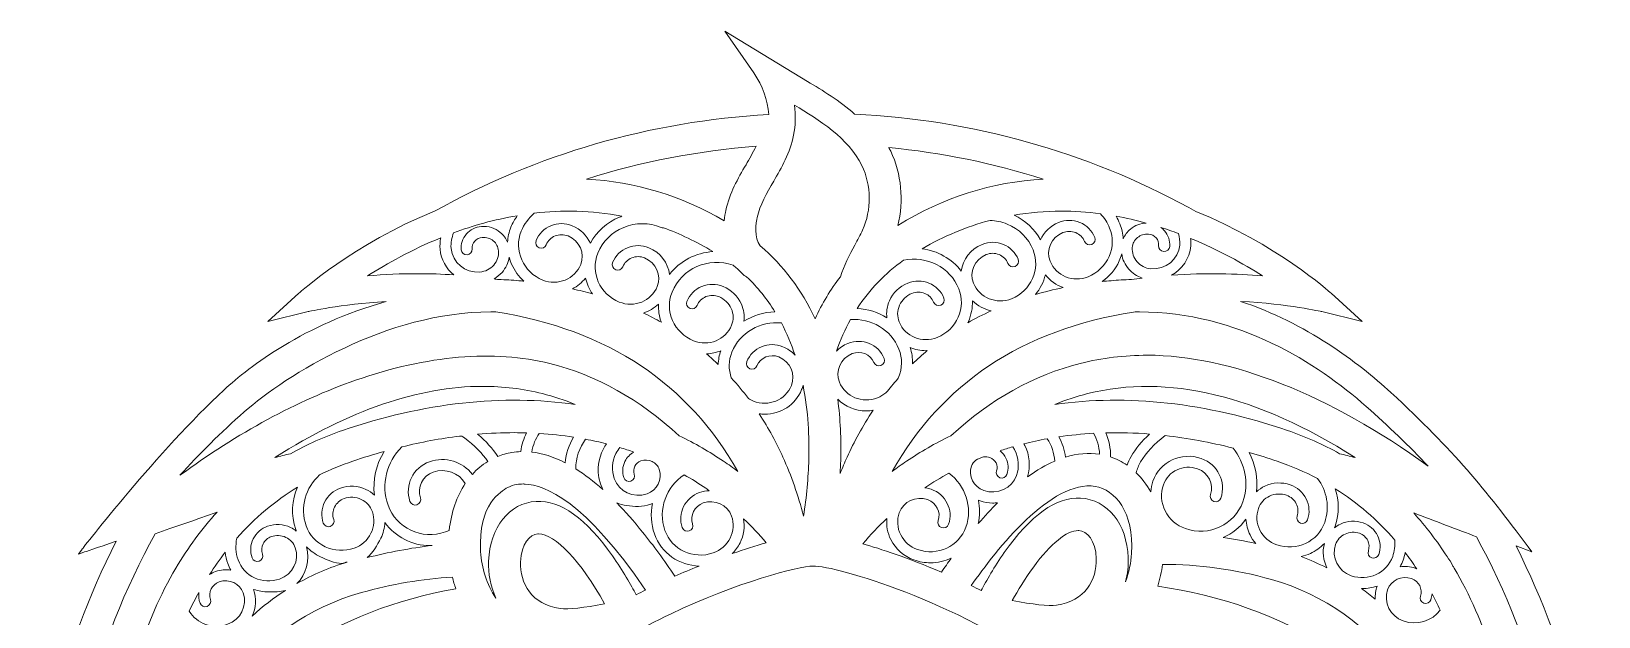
# Model space of a CAD drawing. Header units: millimetres. Extents: x 12 to 1208, y -339 to -12.
# Drawn here: x 307.6 to 591.8, y -118.4 to -12.3 of the extents above; entities that cross this region are included whole.
import ezdxf

# ---------------------------------------------------------------- set-up
doc = ezdxf.new("R2010")
doc.units = ezdxf.units.MM
doc.header["$MEASUREMENT"] = 0
doc.layers.add('Layer 3', color=7, linetype='Continuous')

msp = doc.modelspace()

# ---------------------------------------------------------------- linework, layer by layer
at = {"layer": 'Layer 3', "lineweight": 0}
for points, knots in [([(576.85, -105.57), (576.85, -105.57), (579.75, -106.66), (579.75, -106.66), (579.75, -106.66), (579.07, -105.75), (579.07, -105.75), (570.99, -95.09), (565.85, -88.53), (554.13, -77.75), (548.21, -72.3), (538.8, -65.17), (526.89, -61.24), (535.7, -61.68), (541.55, -63.09), (541.61, -63.1), (541.61, -63.1), (548.94, -64.89), (548.94, -64.89), (548.94, -64.89), (543.3, -59.74), (543.3, -59.74), (543.2, -59.65), (533.12, -50.65), (518.79, -44.93), (518.79, -44.93), (517.51, -44.23), (517.51, -44.23), (498.78, -34.04), (478.39, -28.33), (456.9, -27.27), (454.15, -24.85), (451.07, -22.98), (448.34, -21.33), (448.34, -21.33), (433.38, -12.25), (433.38, -12.25), (433.38, -12.25), (438.59, -19.78), (438.59, -19.78), (440.21, -22.12), (441.17, -24.79), (441.31, -27.33), (419.77, -28.58), (399.37, -34.49), (380.69, -44.9), (366.15, -50.69), (356.22, -59.66), (356.12, -59.75), (356.12, -59.75), (350.48, -64.89), (350.48, -64.89), (350.48, -64.89), (357.81, -63.1), (357.81, -63.1), (357.87, -63.09), (363.49, -61.75), (371.93, -61.27), (357.06, -65.42), (347.22, -72.99), (342.54, -77.3), (330.72, -88.17), (316.91, -106.03), (316.77, -106.21), (316.77, -106.21), (316.11, -107.07), (316.11, -107.07), (316.11, -107.07), (317.13, -106.72), (317.13, -106.72), (317.13, -106.72), (319.52, -105.92), (322.98, -104.74), (312.9, -124.5), (307.58, -146.77), (307.58, -169.21), (307.58, -207.17), (322.37, -242.87), (349.21, -269.71), (369.7, -290.2), (395.47, -303.78), (423.73, -308.97), (435.93, -317.41), (449.41, -325.29), (449.55, -325.37), (449.55, -325.37), (449.7, -325.46), (449.7, -325.46), (449.7, -325.46), (449.86, -325.38), (449.86, -325.38), (449.99, -325.31), (462.95, -318.74), (476.64, -308.79), (504.53, -303.47), (529.96, -289.96), (550.21, -269.71), (577.06, -242.87), (591.84, -207.17), (591.84, -169.21), (591.84, -146.78), (586.8, -125.37), (576.85, -105.57)], [0, 0, 0, 0, 1, 1, 1, 2, 2, 2, 3, 3, 3, 4, 4, 4, 5, 5, 5, 6, 6, 6, 7, 7, 7, 8, 8, 8, 9, 9, 9, 10, 10, 10, 11, 11, 11, 12, 12, 12, 13, 13, 13, 14, 14, 14, 15, 15, 15, 16, 16, 16, 17, 17, 17, 18, 18, 18, 19, 19, 19, 20, 20, 20, 21, 21, 21, 22, 22, 22, 23, 23, 23, 24, 24, 24, 25, 25, 25, 26, 26, 26, 27, 27, 27, 28, 28, 28, 29, 29, 29, 30, 30, 30, 31, 31, 31, 32, 32, 32, 33, 33, 33, 34, 34, 34, 34]), ([(442.22, -39.43), (443.62, -37.02), (445.21, -34.3), (445.84, -31.06), (446.19, -29.32), (446.23, -27.47), (445.98, -25.63), (450.39, -28.3), (455.82, -31.62), (458.22, -36.6), (458.22, -36.6), (458.22, -36.6), (458.22, -36.6), (459.95, -40.19), (459.99, -44.67), (458.33, -48.29), (457.93, -49.17), (457.42, -50.11), (456.93, -51.03), (455.95, -52.84), (454.95, -54.7), (454.31, -56.76), (452.54, -59.06), (451, -61.62), (449.72, -64.38), (447.3, -59.17), (443.97, -54.73), (439.79, -51.17), (438.54, -49.76), (439.03, -46.86), (439.22, -46), (439.69, -43.79), (440.98, -41.57), (442.22, -39.43)], [0, 0, 0, 0, 1, 1, 1, 2, 2, 2, 3, 3, 3, 4, 4, 4, 5, 5, 5, 6, 6, 6, 7, 7, 7, 8, 8, 8, 9, 9, 9, 10, 10, 10, 11, 11, 11, 11]), ([(439.01, -33.1), (438.45, -34.3), (437.78, -35.46), (437.2, -36.44), (435.73, -38.97), (434.21, -41.59), (433.54, -44.73), (433.43, -45.22), (433.32, -45.86), (433.25, -46.6), (425.45, -42.07), (417.07, -39.54), (408.29, -39.05), (418.23, -35.9), (428.53, -33.91), (439.01, -33.1)], [0, 0, 0, 0, 1, 1, 1, 2, 2, 2, 3, 3, 3, 4, 4, 4, 5, 5, 5, 5]), ([(491.12, -39.05), (481.8, -39.58), (472.96, -42.39), (464.75, -47.45), (465.84, -43), (465.39, -38.06), (463.44, -33.99), (463.33, -33.77), (463.22, -33.55), (463.1, -33.33), (472.64, -34.25), (482.04, -36.17), (491.12, -39.05)], [0, 0, 0, 0, 1, 1, 1, 2, 2, 2, 3, 3, 3, 4, 4, 4, 4]), ([(396.42, -48.53), (396.95, -47.21), (397.78, -46.11), (398.8, -45.24), (403.79, -44.67), (409.15, -44.72), (414.69, -45.79), (414.54, -45.85), (414.4, -45.9), (414.25, -45.96), (411.96, -46.9), (410.12, -48.55), (408.97, -50.68), (408.34, -49.29), (407.2, -48.13), (405.67, -47.51), (404.42, -47.01), (403.05, -47.01), (401.82, -47.52), (400.58, -48.03), (399.62, -48.98), (399.12, -50.22), (398.92, -50.73), (399.16, -51.31), (399.68, -51.52), (400.19, -51.73), (400.77, -51.48), (400.98, -50.97), (401.27, -50.24), (401.84, -49.67), (402.58, -49.37), (403.33, -49.06), (404.16, -49.06), (404.92, -49.37), (407, -50.21), (408.04, -52.53), (407.22, -54.55), (406.15, -57.21), (403.06, -58.47), (400.33, -57.36), (398.61, -56.67), (397.25, -55.36), (396.52, -53.69), (395.78, -52.02), (395.75, -50.19), (396.42, -48.53)], [0, 0, 0, 0, 1, 1, 1, 2, 2, 2, 3, 3, 3, 4, 4, 4, 5, 5, 5, 6, 6, 6, 7, 7, 7, 8, 8, 8, 9, 9, 9, 10, 10, 10, 11, 11, 11, 12, 12, 12, 13, 13, 13, 14, 14, 14, 15, 15, 15, 15]), ([(501.51, -45.35), (502.19, -46.08), (502.75, -46.95), (503.15, -47.93), (503.82, -49.59), (503.78, -51.42), (503.05, -53.09), (502.32, -54.76), (500.96, -56.07), (499.24, -56.76), (496.51, -57.87), (493.42, -56.61), (492.35, -53.95), (491.53, -51.94), (492.56, -49.61), (494.65, -48.77), (495.41, -48.46), (496.24, -48.46), (496.99, -48.77), (497.73, -49.07), (498.3, -49.64), (498.59, -50.37), (498.8, -50.88), (499.38, -51.13), (499.89, -50.92), (500.4, -50.71), (500.65, -50.13), (500.45, -49.62), (499.95, -48.39), (498.99, -47.43), (497.75, -46.92), (496.51, -46.41), (495.15, -46.41), (493.9, -46.91), (492.37, -47.53), (491.22, -48.69), (490.6, -50.08), (489.54, -48.11), (487.88, -46.56), (485.82, -45.59), (488.61, -45.11), (491.45, -44.87), (494.33, -44.87), (496.7, -44.87), (499.09, -45.03), (501.51, -45.35)], [0, 0, 0, 0, 1, 1, 1, 2, 2, 2, 3, 3, 3, 4, 4, 4, 5, 5, 5, 6, 6, 6, 7, 7, 7, 8, 8, 8, 9, 9, 9, 10, 10, 10, 11, 11, 11, 12, 12, 12, 13, 13, 13, 14, 14, 14, 15, 15, 15, 15]), ([(384.17, -48.79), (387.64, -47.52), (391.52, -46.4), (395.71, -45.69), (395.26, -46.33), (394.87, -47.02), (394.57, -47.78), (394.21, -48.66), (394.01, -49.57), (393.96, -50.49), (393.67, -49.81), (393.23, -49.21), (392.64, -48.72), (391.68, -47.93), (390.46, -47.54), (389.2, -47.65), (388.14, -47.73), (387.17, -48.22), (386.48, -49.01), (385.78, -49.81), (385.45, -50.83), (385.53, -51.88), (385.58, -52.43), (386.06, -52.84), (386.61, -52.8), (387.16, -52.75), (387.57, -52.27), (387.53, -51.72), (387.48, -51.21), (387.65, -50.72), (387.99, -50.32), (388.34, -49.93), (388.82, -49.68), (389.36, -49.64), (390.1, -49.58), (390.81, -49.8), (391.37, -50.26), (391.92, -50.72), (392.25, -51.36), (392.31, -52.06), (392.39, -53.01), (392.08, -53.93), (391.45, -54.65), (390.81, -55.39), (389.92, -55.83), (388.93, -55.91), (386.26, -56.13), (383.92, -54.2), (383.71, -51.62), (383.63, -50.62), (383.81, -49.66), (384.17, -48.79)], [0, 0, 0, 0, 1, 1, 1, 2, 2, 2, 3, 3, 3, 4, 4, 4, 5, 5, 5, 6, 6, 6, 7, 7, 7, 8, 8, 8, 9, 9, 9, 10, 10, 10, 11, 11, 11, 12, 12, 12, 13, 13, 13, 14, 14, 14, 15, 15, 15, 16, 16, 16, 17, 17, 17, 17]), ([(419.56, -51.5), (418.31, -50.99), (416.94, -50.99), (415.71, -51.5), (414.46, -52.01), (413.51, -52.97), (413.01, -54.2), (412.8, -54.71), (413.05, -55.3), (413.56, -55.5), (414.07, -55.71), (414.66, -55.46), (414.86, -54.95), (415.16, -54.22), (415.73, -53.65), (416.47, -53.35), (417.21, -53.04), (418.05, -53.04), (418.81, -53.35), (420.89, -54.19), (421.92, -56.52), (421.11, -58.54), (420.04, -61.19), (416.95, -62.45), (414.21, -61.35), (410.67, -59.92), (408.92, -55.95), (410.31, -52.51), (411.17, -50.37), (412.84, -48.7), (415.01, -47.81), (417.19, -46.92), (419.6, -46.92), (421.81, -47.81), (421.94, -47.86), (422.08, -47.89), (422.21, -47.88), (425.19, -48.97), (428.19, -50.4), (431.2, -52.21), (428.11, -52.4), (425.22, -53.89), (423.33, -56.34), (423.06, -54.25), (421.68, -52.35), (419.56, -51.5)], [0, 0, 0, 0, 1, 1, 1, 2, 2, 2, 3, 3, 3, 4, 4, 4, 5, 5, 5, 6, 6, 6, 7, 7, 7, 8, 8, 8, 9, 9, 9, 10, 10, 10, 11, 11, 11, 12, 12, 12, 13, 13, 13, 14, 14, 14, 15, 15, 15, 15]), ([(485.36, -60.75), (482.62, -61.85), (479.53, -60.59), (478.46, -57.94), (477.64, -55.92), (478.68, -53.59), (480.76, -52.75), (481.52, -52.44), (482.35, -52.44), (483.1, -52.75), (483.84, -53.05), (484.41, -53.62), (484.7, -54.35), (484.91, -54.86), (485.49, -55.11), (486.01, -54.9), (486.52, -54.7), (486.77, -54.11), (486.56, -53.6), (486.06, -52.37), (485.1, -51.41), (483.86, -50.9), (482.63, -50.39), (481.26, -50.39), (480.01, -50.9), (477.89, -51.75), (476.51, -53.65), (476.23, -55.74), (474.5, -53.49), (471.92, -52.06), (469.13, -51.68), (473.08, -49.4), (477.2, -47.69), (481.45, -46.55), (482.51, -46.58), (483.56, -46.8), (484.56, -47.21), (486.73, -48.1), (488.4, -49.77), (489.26, -51.91), (490.65, -55.35), (488.9, -59.32), (485.36, -60.75)], [0, 0, 0, 0, 1, 1, 1, 2, 2, 2, 3, 3, 3, 4, 4, 4, 5, 5, 5, 6, 6, 6, 7, 7, 7, 8, 8, 8, 9, 9, 9, 10, 10, 10, 11, 11, 11, 12, 12, 12, 13, 13, 13, 14, 14, 14, 14]), ([(509.8, -47.04), (508.75, -47.07), (507.74, -47.45), (506.93, -48.12), (506.34, -48.61), (505.9, -49.22), (505.61, -49.89), (505.56, -48.97), (505.36, -48.06), (505, -47.18), (504.8, -46.69), (504.57, -46.23), (504.31, -45.78), (506.13, -46.11), (507.96, -46.53), (509.8, -47.04)], [0, 0, 0, 0, 1, 1, 1, 2, 2, 2, 3, 3, 3, 4, 4, 4, 5, 5, 5, 5]), ([(510.21, -49.04), (510.75, -49.08), (511.23, -49.33), (511.58, -49.73), (511.92, -50.12), (512.08, -50.61), (512.04, -51.12), (512, -51.67), (512.41, -52.15), (512.96, -52.2), (513.51, -52.24), (513.99, -51.83), (514.04, -51.28), (514.12, -50.23), (513.78, -49.21), (513.09, -48.41), (512.9, -48.19), (512.69, -48), (512.46, -47.83), (513.52, -48.17), (514.59, -48.54), (515.65, -48.94), (515.84, -49.6), (515.91, -50.3), (515.86, -51.02), (515.65, -53.6), (513.31, -55.53), (510.64, -55.31), (509.65, -55.23), (508.76, -54.79), (508.12, -54.05), (507.49, -53.33), (507.18, -52.41), (507.26, -51.46), (507.32, -50.76), (507.65, -50.12), (508.2, -49.67), (508.76, -49.2), (509.47, -48.98), (510.21, -49.04)], [0, 0, 0, 0, 1, 1, 1, 2, 2, 2, 3, 3, 3, 4, 4, 4, 5, 5, 5, 6, 6, 6, 7, 7, 7, 8, 8, 8, 9, 9, 9, 10, 10, 10, 11, 11, 11, 12, 12, 12, 13, 13, 13, 13]), ([(368.57, -56.6), (372.08, -54.37), (376.63, -51.83), (381.82, -49.71), (381.7, -50.38), (381.66, -51.07), (381.72, -51.78), (381.87, -53.67), (382.82, -55.31), (384.21, -56.42), (382.09, -56.29), (379.95, -56.21), (377.78, -56.21), (374.7, -56.21), (371.62, -56.35), (368.57, -56.6)], [0, 0, 0, 0, 1, 1, 1, 2, 2, 2, 3, 3, 3, 4, 4, 4, 5, 5, 5, 5]), ([(517.85, -51.18), (517.89, -50.71), (517.88, -50.26), (517.84, -49.81), (522.93, -51.91), (527.39, -54.41), (530.86, -56.6), (526.26, -56.21), (520.58, -56.03), (514.37, -56.47), (516.29, -55.42), (517.66, -53.48), (517.85, -51.18)], [0, 0, 0, 0, 1, 1, 1, 2, 2, 2, 3, 3, 3, 4, 4, 4, 4]), ([(396.93, -57.57), (396.62, -57.54), (396.31, -57.5), (395.99, -57.48), (394.78, -57.37), (393.58, -57.3), (392.33, -57.28), (392.05, -57.23), (391.77, -57.2), (391.5, -57.16), (392.04, -56.85), (392.54, -56.45), (392.96, -55.97), (393.64, -55.18), (394.08, -54.24), (394.24, -53.24), (394.36, -53.66), (394.5, -54.08), (394.69, -54.49), (395.21, -55.68), (395.98, -56.72), (396.93, -57.57)], [0, 0, 0, 0, 1, 1, 1, 2, 2, 2, 3, 3, 3, 4, 4, 4, 5, 5, 5, 6, 6, 6, 7, 7, 7, 7]), ([(427.69, -68.38), (425.97, -67.68), (424.62, -66.38), (423.88, -64.71), (423.15, -63.04), (423.11, -61.21), (423.78, -59.54), (425.51, -55.26), (430.4, -53.14), (434.84, -54.68), (435.1, -54.87), (435.35, -55.08), (435.6, -55.28), (435.63, -55.31), (435.65, -55.34), (435.69, -55.37), (435.69, -55.37), (436.88, -56.53), (436.88, -56.53), (437, -56.65), (437.15, -56.74), (437.3, -56.78), (439.35, -58.72), (441.04, -60.86), (442.44, -63.12), (440.42, -63.17), (438.47, -63.78), (436.81, -64.85), (436.95, -63.81), (436.8, -62.74), (436.36, -61.74), (435.71, -60.27), (434.53, -59.13), (433.03, -58.53), (431.78, -58.02), (430.42, -58.03), (429.18, -58.53), (427.94, -59.04), (426.98, -60), (426.48, -61.23), (426.28, -61.75), (426.53, -62.33), (427.04, -62.53), (427.55, -62.74), (428.13, -62.49), (428.34, -61.98), (428.63, -61.25), (429.2, -60.69), (429.94, -60.38), (430.69, -60.08), (431.52, -60.08), (432.28, -60.38), (433.3, -60.79), (434.09, -61.56), (434.53, -62.55), (434.96, -63.52), (434.98, -64.6), (434.58, -65.57), (433.51, -68.22), (430.42, -69.48), (427.69, -68.38)], [0, 0, 0, 0, 1, 1, 1, 2, 2, 2, 3, 3, 3, 4, 4, 4, 5, 5, 5, 6, 6, 6, 7, 7, 7, 8, 8, 8, 9, 9, 9, 10, 10, 10, 11, 11, 11, 12, 12, 12, 13, 13, 13, 14, 14, 14, 15, 15, 15, 16, 16, 16, 17, 17, 17, 18, 18, 18, 19, 19, 19, 20, 20, 20, 20]), ([(465.79, -53.78), (469.92, -52.9), (474.19, -55), (475.78, -58.94), (476.46, -60.61), (476.42, -62.44), (475.69, -64.11), (474.95, -65.78), (473.6, -67.09), (471.88, -67.78), (469.15, -68.88), (466.05, -67.62), (464.98, -64.97), (464.59, -64), (464.61, -62.92), (465.04, -61.95), (465.47, -60.96), (466.27, -60.19), (467.28, -59.78), (468.05, -59.48), (468.88, -59.48), (469.63, -59.78), (470.37, -60.09), (470.93, -60.65), (471.23, -61.38), (471.44, -61.89), (472.02, -62.14), (472.53, -61.94), (473.04, -61.73), (473.29, -61.15), (473.08, -60.63), (472.59, -59.4), (471.63, -58.44), (470.38, -57.93), (469.15, -57.43), (467.78, -57.42), (466.54, -57.93), (465.04, -58.53), (463.85, -59.68), (463.21, -61.14), (462.77, -62.14), (462.62, -63.21), (462.75, -64.25), (461.16, -63.22), (459.29, -62.62), (457.36, -62.53), (459.61, -59.07), (462.42, -56.15), (465.79, -53.78)], [0, 0, 0, 0, 1, 1, 1, 2, 2, 2, 3, 3, 3, 4, 4, 4, 5, 5, 5, 6, 6, 6, 7, 7, 7, 8, 8, 8, 9, 9, 9, 10, 10, 10, 11, 11, 11, 12, 12, 12, 13, 13, 13, 14, 14, 14, 15, 15, 15, 16, 16, 16, 16]), ([(501.79, -57.64), (503.14, -56.7), (504.21, -55.42), (504.88, -53.9), (505.06, -53.48), (505.21, -53.07), (505.33, -52.64), (505.49, -53.64), (505.92, -54.58), (506.61, -55.37), (507.27, -56.13), (508.11, -56.68), (509.05, -57), (508.41, -57.09), (507.77, -57.17), (507.13, -57.27), (505.83, -57.3), (504.62, -57.37), (503.43, -57.48), (502.88, -57.53), (502.33, -57.58), (501.79, -57.64)], [0, 0, 0, 0, 1, 1, 1, 2, 2, 2, 3, 3, 3, 4, 4, 4, 5, 5, 5, 6, 6, 6, 7, 7, 7, 7]), ([(491.49, -56.41), (492.33, -57.49), (493.47, -58.29), (494.74, -58.74), (492.98, -59.1), (491.3, -59.52), (489.68, -59.99), (490.55, -58.94), (491.17, -57.72), (491.49, -56.41)], [0, 0, 0, 0, 1, 1, 1, 2, 2, 2, 3, 3, 3, 3]), ([(409.35, -59.87), (408.17, -59.54), (406.96, -59.24), (405.71, -58.96), (406.62, -58.49), (407.44, -57.83), (408.08, -57.01), (408.33, -58.03), (408.76, -59), (409.35, -59.87)], [0, 0, 0, 0, 1, 1, 1, 2, 2, 2, 3, 3, 3, 3]), ([(421.85, -65.03), (420.81, -64.44), (419.74, -63.88), (418.62, -63.35), (419.62, -63.01), (420.54, -62.46), (421.31, -61.73), (421.27, -62.84), (421.45, -63.96), (421.85, -65.03)], [0, 0, 0, 0, 1, 1, 1, 2, 2, 2, 3, 3, 3, 3]), ([(477.52, -64.91), (478.06, -63.69), (478.3, -62.41), (478.26, -61.13), (479.2, -62.03), (480.38, -62.66), (481.66, -62.95), (480.18, -63.63), (478.76, -64.35), (477.42, -65.12), (477.45, -65.05), (477.49, -64.98), (477.52, -64.91)], [0, 0, 0, 0, 1, 1, 1, 2, 2, 2, 3, 3, 3, 4, 4, 4, 4]), ([(346.18, -81.29), (353.9, -74.55), (372, -63.15), (390.9, -63.15), (391.21, -63.15), (391.53, -63.15), (391.82, -63.15), (401.91, -64.72), (410.78, -68.01), (418.17, -72.94), (425.36, -77.74), (431.25, -84.17), (435.73, -92.1), (434.88, -91.45), (434.01, -90.83), (433.13, -90.23), (430.61, -88.52), (427.9, -86.97), (425.08, -85.62), (417.92, -79.02), (410.02, -74.6), (401.61, -72.49), (391.54, -69.97), (379.35, -71.02), (366.37, -75.55), (355.81, -79.23), (344.94, -85.13), (334.54, -92.78), (337.91, -88.99), (341.99, -84.95), (346.18, -81.29)], [0, 0, 0, 0, 1, 1, 1, 2, 2, 2, 3, 3, 3, 4, 4, 4, 5, 5, 5, 6, 6, 6, 7, 7, 7, 8, 8, 8, 9, 9, 9, 10, 10, 10, 10]), ([(434.63, -70.47), (436.1, -66.85), (439.81, -64.78), (443.61, -65.15), (444.61, -67.05), (445.43, -69.01), (446.09, -70.99), (445.5, -70.35), (444.76, -69.81), (443.88, -69.46), (441.3, -68.42), (438.36, -69.63), (437.34, -72.17), (437.13, -72.68), (437.38, -73.26), (437.89, -73.47), (438.4, -73.67), (438.98, -73.43), (439.19, -72.91), (439.8, -71.4), (441.57, -70.68), (443.14, -71.32), (445.22, -72.16), (446.25, -74.48), (445.43, -76.5), (444.36, -79.15), (441.27, -80.41), (438.54, -79.31), (438.22, -79.18), (437.92, -79.03), (437.63, -78.86), (436.68, -77.59), (435.65, -76.34), (434.53, -75.11), (434, -73.59), (434.03, -71.97), (434.63, -70.47)], [0, 0, 0, 0, 1, 1, 1, 2, 2, 2, 3, 3, 3, 4, 4, 4, 5, 5, 5, 6, 6, 6, 7, 7, 7, 8, 8, 8, 9, 9, 9, 10, 10, 10, 11, 11, 11, 12, 12, 12, 12]), ([(462.58, -77.84), (462.11, -78.19), (461.59, -78.49), (461.03, -78.71), (458.3, -79.81), (455.2, -78.55), (454.13, -75.9), (453.32, -73.88), (454.35, -71.56), (456.43, -70.72), (458, -70.08), (459.77, -70.8), (460.38, -72.31), (460.58, -72.83), (461.17, -73.07), (461.68, -72.87), (462.19, -72.66), (462.44, -72.08), (462.23, -71.57), (461.21, -69.03), (458.27, -67.82), (455.68, -68.86), (454.86, -69.19), (454.16, -69.68), (453.58, -70.28), (454.3, -68.24), (455.16, -66.33), (456.15, -64.54), (459.88, -64.26), (463.5, -66.32), (464.93, -69.88), (465.6, -71.54), (465.57, -73.37), (464.84, -75.04), (464.79, -75.14), (464.74, -75.24), (464.68, -75.35), (463.95, -76.17), (463.25, -77), (462.58, -77.84)], [0, 0, 0, 0, 1, 1, 1, 2, 2, 2, 3, 3, 3, 4, 4, 4, 5, 5, 5, 6, 6, 6, 7, 7, 7, 8, 8, 8, 9, 9, 9, 10, 10, 10, 11, 11, 11, 12, 12, 12, 13, 13, 13, 13]), ([(549.69, -80.3), (553.64, -83.79), (557.58, -87.6), (560.91, -91.1), (543.16, -78.24), (524.99, -71), (510, -71), (505.85, -71), (501.76, -71.5), (497.82, -72.49), (489.41, -74.6), (481.51, -79.02), (474.36, -85.62), (471.53, -86.97), (468.82, -88.52), (466.3, -90.23), (465.42, -90.83), (464.55, -91.45), (463.7, -92.1), (468.18, -84.17), (474.07, -77.74), (481.26, -72.94), (488.62, -68.03), (497.45, -64.74), (507.49, -63.17), (507.49, -63.17), (507.76, -63.16), (507.76, -63.16), (508.02, -63.16), (508.28, -63.15), (508.54, -63.15), (526.5, -63.15), (540.83, -72.48), (549.69, -80.3)], [0, 0, 0, 0, 1, 1, 1, 2, 2, 2, 3, 3, 3, 4, 4, 4, 5, 5, 5, 6, 6, 6, 7, 7, 7, 8, 8, 8, 9, 9, 9, 10, 10, 10, 11, 11, 11, 11]), ([(432.61, -70.19), (432.33, -71), (432.19, -71.84), (432.16, -72.68), (431.49, -72.03), (430.78, -71.39), (430.05, -70.76), (430.94, -70.72), (431.81, -70.53), (432.61, -70.19)], [0, 0, 0, 0, 1, 1, 1, 2, 2, 2, 3, 3, 3, 3]), ([(466.96, -69.59), (467.86, -69.97), (468.84, -70.18), (469.84, -70.18), (469.92, -70.18), (470, -70.17), (470.08, -70.17), (469.15, -70.94), (468.25, -71.74), (467.4, -72.54), (467.43, -71.55), (467.28, -70.55), (466.96, -69.59)], [0, 0, 0, 0, 1, 1, 1, 2, 2, 2, 3, 3, 3, 4, 4, 4, 4]), ([(364.03, -84.64), (360.75, -85.76), (357.56, -87.18), (354.56, -88.88), (353.62, -89.09), (352.69, -89.31), (351.77, -89.56), (365.21, -80.99), (377.85, -76.65), (389.43, -76.65), (393.13, -76.65), (396.78, -77.09), (400.28, -77.97), (402.29, -78.48), (404.28, -79.13), (406.23, -79.94), (393.18, -78.03), (378.74, -79.62), (364.03, -84.64)], [0, 0, 0, 0, 1, 1, 1, 2, 2, 2, 3, 3, 3, 4, 4, 4, 5, 5, 5, 6, 6, 6, 6]), ([(448.59, -89.91), (448.5, -93.23), (448.18, -96.67), (447.64, -100.2), (446.67, -96.43), (445.41, -92.84), (443.89, -89.47), (442.74, -86.93), (441.32, -84.28), (439.58, -81.63), (439.92, -81.68), (440.25, -81.71), (440.58, -81.71), (443.46, -81.71), (446.17, -80.03), (447.29, -77.25), (447.39, -76.99), (447.47, -76.73), (447.54, -76.46), (448.49, -81.2), (448.71, -85.87), (448.59, -89.91)], [0, 0, 0, 0, 1, 1, 1, 2, 2, 2, 3, 3, 3, 4, 4, 4, 5, 5, 5, 6, 6, 6, 7, 7, 7, 7]), ([(544.86, -88.87), (541.86, -87.18), (538.68, -85.76), (535.39, -84.64), (520.68, -79.62), (506.25, -78.03), (493.19, -79.94), (495.15, -79.13), (497.14, -78.48), (499.15, -77.97), (513.63, -74.34), (529.93, -78.24), (547.66, -89.56), (546.73, -89.31), (545.8, -89.08), (544.86, -88.87)], [0, 0, 0, 0, 1, 1, 1, 2, 2, 2, 3, 3, 3, 4, 4, 4, 5, 5, 5, 5]), ([(453.83, -78.99), (455.18, -80.34), (457.05, -81.11), (458.99, -81.11), (459.41, -81.11), (459.84, -81.07), (460.27, -80.99), (458.33, -83.85), (456.78, -86.73), (455.54, -89.47), (455.09, -90.45), (454.67, -91.45), (454.27, -92.47), (454.32, -91.67), (454.35, -90.88), (454.37, -90.1), (454.48, -86.23), (454.3, -82.52), (453.83, -78.99)], [0, 0, 0, 0, 1, 1, 1, 2, 2, 2, 3, 3, 3, 4, 4, 4, 5, 5, 5, 6, 6, 6, 6]), ([(388.51, -85.34), (390.75, -85.15), (392.98, -85.05), (395.17, -85.05), (395.92, -85.05), (396.67, -85.06), (397.41, -85.09), (396.87, -86.1), (396.5, -87.25), (396.34, -88.48), (395.81, -88.5), (395.28, -88.54), (394.75, -88.63), (393.85, -88.78), (392.98, -89.02), (392.16, -89.35), (391.26, -87.94), (390.06, -86.62), (388.51, -85.34)], [0, 0, 0, 0, 1, 1, 1, 2, 2, 2, 3, 3, 3, 4, 4, 4, 5, 5, 5, 6, 6, 6, 6]), ([(398.35, -88.56), (398.55, -87.28), (399.02, -86.11), (399.71, -85.19), (401.83, -85.32), (403.9, -85.55), (405.93, -85.86), (405.06, -87.26), (404.53, -88.86), (404.37, -90.5), (402.3, -89.43), (400.29, -88.79), (398.35, -88.56)], [0, 0, 0, 0, 1, 1, 1, 2, 2, 2, 3, 3, 3, 4, 4, 4, 4]), ([(501.32, -88.96), (499.33, -88.66), (497.28, -88.84), (495.15, -89.48), (494.98, -88.2), (494.57, -86.94), (493.95, -85.8), (496.01, -85.5), (498.11, -85.28), (500.24, -85.17), (500.88, -86.24), (501.25, -87.55), (501.32, -88.96)], [0, 0, 0, 0, 1, 1, 1, 2, 2, 2, 3, 3, 3, 4, 4, 4, 4]), ([(507.03, -89.39), (506.74, -89.9), (506.5, -90.42), (506.3, -90.95), (505.38, -90.32), (504.39, -89.81), (503.33, -89.45), (503.34, -87.89), (503.03, -86.39), (502.44, -85.08), (505.05, -85.01), (507.7, -85.09), (510.4, -85.3), (508.95, -86.6), (507.83, -87.95), (507.03, -89.39)], [0, 0, 0, 0, 1, 1, 1, 2, 2, 2, 3, 3, 3, 4, 4, 4, 5, 5, 5, 5]), ([(382.68, -103.05), (378.4, -104.55), (373.73, -102.38), (372.27, -98.21), (370.95, -94.42), (372.05, -90.36), (374.76, -87.63), (378.3, -86.76), (381.81, -86.11), (385.26, -85.68), (385.33, -85.68), (385.4, -85.68), (385.47, -85.67), (385.5, -85.66), (385.65, -85.66), (386.12, -86.01), (387.99, -87.38), (389.39, -88.78), (390.37, -90.26), (389.34, -90.9), (388.4, -91.68), (387.57, -92.61), (385.83, -90.32), (382.71, -89.31), (379.8, -90.33), (376.82, -91.37), (375.23, -94.59), (376.25, -97.51), (376.43, -98.03), (377, -98.31), (377.52, -98.12), (378.04, -97.94), (378.32, -97.37), (378.14, -96.85), (377.48, -94.97), (378.52, -92.89), (380.46, -92.21), (382.72, -91.43), (385.15, -92.34), (386.28, -94.27), (384.73, -96.59), (383.72, -99.5), (383.37, -102.77), (383.15, -102.87), (382.92, -102.97), (382.68, -103.05)], [0, 0, 0, 0, 1, 1, 1, 2, 2, 2, 3, 3, 3, 4, 4, 4, 5, 5, 5, 6, 6, 6, 7, 7, 7, 8, 8, 8, 9, 9, 9, 10, 10, 10, 11, 11, 11, 12, 12, 12, 13, 13, 13, 14, 14, 14, 15, 15, 15, 15]), ([(411.24, -95.38), (411.24, -95.38), (411.24, -95.38), (411.24, -95.38), (409.57, -93.88), (407.94, -92.63), (406.33, -91.62), (406.31, -89.7), (406.95, -87.76), (408.11, -86.24), (409.39, -86.48), (410.66, -86.75), (411.9, -87.07), (411.7, -87.35), (411.51, -87.65), (411.36, -87.96), (410.4, -89.88), (409.76, -92.47), (411.24, -95.38)], [0, 0, 0, 0, 1, 1, 1, 2, 2, 2, 3, 3, 3, 4, 4, 4, 5, 5, 5, 6, 6, 6, 6]), ([(415.04, -93.21), (415.22, -93.73), (415.79, -94.01), (416.32, -93.83), (416.84, -93.65), (417.11, -93.08), (416.93, -92.55), (416.77, -92.09), (416.8, -91.59), (417.02, -91.15), (417.25, -90.69), (417.64, -90.35), (418.13, -90.18), (418.8, -89.94), (419.52, -89.98), (420.16, -90.27), (420.78, -90.57), (421.25, -91.08), (421.47, -91.72), (422.1, -93.51), (421.1, -95.5), (419.25, -96.15), (416.8, -97), (414.14, -95.77), (413.31, -93.39), (412.79, -91.9), (412.9, -90.28), (413.61, -88.84), (413.81, -88.45), (414.05, -88.08), (414.32, -87.75), (415.17, -88), (416.02, -88.28), (416.85, -88.57), (416.16, -88.96), (415.59, -89.54), (415.23, -90.26), (414.77, -91.19), (414.7, -92.24), (415.04, -93.21)], [0, 0, 0, 0, 1, 1, 1, 2, 2, 2, 3, 3, 3, 4, 4, 4, 5, 5, 5, 6, 6, 6, 7, 7, 7, 8, 8, 8, 9, 9, 9, 10, 10, 10, 11, 11, 11, 12, 12, 12, 13, 13, 13, 13]), ([(483.25, -93.23), (483.78, -93.41), (484.34, -93.14), (484.53, -92.61), (484.87, -91.64), (484.8, -90.59), (484.33, -89.66), (484.08, -89.14), (483.71, -88.7), (483.27, -88.34), (484.03, -88.08), (484.81, -87.85), (485.59, -87.62), (485.72, -87.82), (485.85, -88.03), (485.96, -88.24), (486.67, -89.68), (486.78, -91.3), (486.26, -92.79), (485.43, -95.17), (482.76, -96.4), (480.32, -95.55), (478.47, -94.9), (477.47, -92.92), (478.09, -91.12), (478.24, -90.69), (478.51, -90.32), (478.85, -90.04), (479.33, -89.83), (479.81, -89.63), (480.29, -89.44), (480.67, -89.4), (481.06, -89.45), (481.44, -89.58), (481.92, -89.75), (482.32, -90.09), (482.54, -90.55), (482.77, -90.99), (482.8, -91.49), (482.64, -91.95), (482.46, -92.48), (482.73, -93.05), (483.25, -93.23)], [0, 0, 0, 0, 1, 1, 1, 2, 2, 2, 3, 3, 3, 4, 4, 4, 5, 5, 5, 6, 6, 6, 7, 7, 7, 8, 8, 8, 9, 9, 9, 10, 10, 10, 11, 11, 11, 12, 12, 12, 13, 13, 13, 14, 14, 14, 14]), ([(493.21, -90.19), (491.6, -90.89), (489.95, -91.84), (488.26, -93.05), (488.81, -91.16), (488.64, -89.15), (487.75, -87.35), (487.7, -87.26), (487.64, -87.17), (487.59, -87.08), (488.98, -86.72), (490.39, -86.41), (491.83, -86.15), (492.6, -87.35), (493.09, -88.76), (493.21, -90.19)], [0, 0, 0, 0, 1, 1, 1, 2, 2, 2, 3, 3, 3, 4, 4, 4, 5, 5, 5, 5]), ([(522.05, -97.53), (522.57, -97.71), (523.14, -97.43), (523.32, -96.91), (524.34, -93.99), (522.74, -90.77), (519.76, -89.73), (516.17, -88.47), (512.24, -90.31), (511.01, -93.83), (510.79, -94.48), (510.65, -95.14), (510.59, -95.8), (509.85, -94.47), (508.97, -93.3), (507.95, -92.31), (508.15, -91.65), (508.42, -91), (508.77, -90.37), (509.72, -88.67), (511.19, -87.1), (513.24, -85.57), (517.26, -86.03), (521.37, -86.79), (525.54, -87.85), (527.7, -90.54), (528.49, -94.19), (527.29, -97.61), (525.84, -101.78), (521.17, -103.95), (516.88, -102.45), (515.27, -101.89), (513.97, -100.75), (513.21, -99.24), (512.47, -97.74), (512.36, -96.05), (512.9, -94.49), (513.77, -92.01), (516.55, -90.72), (519.1, -91.61), (521.04, -92.29), (522.09, -94.37), (521.43, -96.25), (521.25, -96.77), (521.53, -97.34), (522.05, -97.53)], [0, 0, 0, 0, 1, 1, 1, 2, 2, 2, 3, 3, 3, 4, 4, 4, 5, 5, 5, 6, 6, 6, 7, 7, 7, 8, 8, 8, 9, 9, 9, 10, 10, 10, 11, 11, 11, 12, 12, 12, 13, 13, 13, 14, 14, 14, 15, 15, 15, 15]), ([(360.87, -105.74), (359.23, -104.97), (358, -103.62), (357.41, -101.94), (356.25, -98.6), (357.33, -95), (359.86, -92.71), (361.79, -91.77), (363.79, -90.94), (365.87, -90.23), (367.78, -89.58), (369.68, -88.99), (371.57, -88.46), (370.12, -90.81), (369.46, -93.6), (369.81, -96.4), (369.36, -95.97), (368.84, -95.61), (368.25, -95.34), (366.81, -94.67), (365.18, -94.59), (363.66, -95.12), (362.39, -95.56), (361.37, -96.46), (360.78, -97.65), (360.18, -98.84), (360.09, -100.19), (360.53, -101.44), (360.71, -101.96), (361.28, -102.24), (361.8, -102.05), (362.33, -101.87), (362.6, -101.3), (362.42, -100.78), (362.16, -100.04), (362.22, -99.25), (362.57, -98.54), (362.93, -97.82), (363.55, -97.28), (364.32, -97.01), (365.34, -96.65), (366.44, -96.7), (367.41, -97.15), (368.37, -97.6), (369.09, -98.39), (369.43, -99.38), (369.88, -100.67), (369.79, -102.07), (369.17, -103.31), (368.54, -104.57), (367.46, -105.52), (366.12, -105.99), (364.38, -106.6), (362.51, -106.51), (360.87, -105.74)], [0, 0, 0, 0, 1, 1, 1, 2, 2, 2, 3, 3, 3, 4, 4, 4, 5, 5, 5, 6, 6, 6, 7, 7, 7, 8, 8, 8, 9, 9, 9, 10, 10, 10, 11, 11, 11, 12, 12, 12, 13, 13, 13, 14, 14, 14, 15, 15, 15, 16, 16, 16, 17, 17, 17, 18, 18, 18, 18]), ([(542.15, -101.34), (541.57, -103.02), (540.34, -104.37), (538.7, -105.14), (537.06, -105.91), (535.19, -106), (533.45, -105.39), (532.11, -104.92), (531.02, -103.97), (530.4, -102.72), (529.78, -101.47), (529.69, -100.07), (530.14, -98.78), (530.48, -97.79), (531.2, -97), (532.16, -96.55), (533.13, -96.1), (534.23, -96.05), (535.25, -96.41), (536.02, -96.68), (536.64, -97.22), (537, -97.94), (537.35, -98.65), (537.41, -99.45), (537.15, -100.18), (536.97, -100.7), (537.24, -101.27), (537.76, -101.46), (538.29, -101.64), (538.86, -101.36), (539.04, -100.84), (539.47, -99.59), (539.39, -98.24), (538.79, -97.05), (538.2, -95.86), (537.18, -94.96), (535.91, -94.52), (534.39, -93.99), (532.76, -94.07), (531.31, -94.74), (530.73, -95.01), (530.21, -95.37), (529.76, -95.8), (530.07, -93.3), (529.58, -90.8), (528.43, -88.63), (530.13, -89.11), (531.84, -89.64), (533.56, -90.23), (536.11, -91.1), (538.54, -92.15), (540.86, -93.37), (542.54, -95.6), (543.13, -98.56), (542.15, -101.34)], [0, 0, 0, 0, 1, 1, 1, 2, 2, 2, 3, 3, 3, 4, 4, 4, 5, 5, 5, 6, 6, 6, 7, 7, 7, 8, 8, 8, 9, 9, 9, 10, 10, 10, 11, 11, 11, 12, 12, 12, 13, 13, 13, 14, 14, 14, 15, 15, 15, 16, 16, 16, 17, 17, 17, 18, 18, 18, 18]), ([(425.63, -102.27), (425.81, -102.79), (426.38, -103.06), (426.91, -102.88), (427.43, -102.7), (427.7, -102.13), (427.52, -101.61), (426.98, -100.07), (427.84, -98.36), (429.43, -97.8), (431.55, -97.06), (433.86, -98.13), (434.58, -100.19), (435.04, -101.49), (434.94, -102.9), (434.32, -104.16), (433.69, -105.42), (432.6, -106.37), (431.25, -106.85), (427.64, -108.11), (423.71, -106.28), (422.49, -102.77), (421.17, -98.99), (422.7, -94.88), (425.97, -92.69), (427.32, -93.45), (428.64, -94.27), (429.92, -95.14), (430.13, -95.28), (430.34, -95.43), (430.54, -95.58), (429.96, -95.6), (429.36, -95.71), (428.77, -95.92), (426.14, -96.84), (424.73, -99.68), (425.63, -102.27)], [0, 0, 0, 0, 1, 1, 1, 2, 2, 2, 3, 3, 3, 4, 4, 4, 5, 5, 5, 6, 6, 6, 7, 7, 7, 8, 8, 8, 9, 9, 9, 10, 10, 10, 11, 11, 11, 12, 12, 12, 12]), ([(472.66, -102.28), (473.19, -102.46), (473.75, -102.19), (473.94, -101.67), (474.84, -99.09), (473.43, -96.24), (470.8, -95.32), (470.42, -95.19), (470.04, -95.09), (469.66, -95.04), (471.07, -94.09), (472.52, -93.2), (474.01, -92.39), (476.99, -94.64), (478.35, -98.56), (477.08, -102.18), (475.86, -105.68), (471.93, -107.51), (468.32, -106.25), (466.97, -105.78), (465.88, -104.82), (465.25, -103.56), (464.63, -102.3), (464.53, -100.89), (464.99, -99.59), (465.71, -97.53), (468.01, -96.47), (470.14, -97.2), (471.73, -97.76), (472.59, -99.47), (472.05, -101.01), (471.87, -101.53), (472.14, -102.1), (472.66, -102.28)], [0, 0, 0, 0, 1, 1, 1, 2, 2, 2, 3, 3, 3, 4, 4, 4, 5, 5, 5, 6, 6, 6, 7, 7, 7, 8, 8, 8, 9, 9, 9, 10, 10, 10, 11, 11, 11, 11]), ([(500.53, -94.8), (504.07, -95.38), (507.64, -99.43), (507.13, -106.98), (507.02, -108.62), (506.67, -110.37), (506.04, -112.09), (506.41, -110.66), (506.56, -109.18), (506.51, -107.72), (506.3, -101.61), (502.75, -97.17), (497.88, -96.92), (493.46, -96.68), (488.81, -100), (484.03, -106.81), (482.25, -109.36), (480.75, -111.97), (479.83, -113.68), (479.24, -113.38), (478.64, -113.09), (478.04, -112.8), (482.6, -106.26), (492.61, -93.52), (500.53, -94.8)], [0, 0, 0, 0, 1, 1, 1, 2, 2, 2, 3, 3, 3, 4, 4, 4, 5, 5, 5, 6, 6, 6, 7, 7, 7, 8, 8, 8, 8]), ([(355.85, -94.92), (354.81, -97.28), (354.62, -100), (355.53, -102.6), (355.56, -102.7), (355.61, -102.79), (355.64, -102.89), (355.32, -102.63), (354.96, -102.41), (354.57, -102.23), (353.27, -101.62), (351.8, -101.55), (350.44, -102.02), (349.29, -102.42), (348.37, -103.24), (347.83, -104.31), (347.29, -105.39), (347.21, -106.61), (347.61, -107.75), (347.79, -108.27), (348.36, -108.54), (348.88, -108.36), (349.4, -108.18), (349.68, -107.61), (349.49, -107.09), (349.28, -106.47), (349.32, -105.8), (349.62, -105.2), (349.92, -104.6), (350.45, -104.14), (351.09, -103.91), (351.97, -103.61), (352.9, -103.65), (353.73, -104.04), (354.55, -104.42), (355.16, -105.09), (355.45, -105.93), (356.25, -108.23), (354.97, -110.77), (352.6, -111.6), (349.51, -112.68), (346.13, -111.12), (345.08, -108.11), (344.64, -106.84), (344.57, -105.5), (344.84, -104.21), (348.08, -100.53), (351.76, -97.43), (355.85, -94.92)], [0, 0, 0, 0, 1, 1, 1, 2, 2, 2, 3, 3, 3, 4, 4, 4, 5, 5, 5, 6, 6, 6, 7, 7, 7, 8, 8, 8, 9, 9, 9, 10, 10, 10, 11, 11, 11, 12, 12, 12, 13, 13, 13, 14, 14, 14, 15, 15, 15, 16, 16, 16, 16]), ([(418.95, -113.6), (418.39, -113.88), (417.83, -114.16), (417.28, -114.45), (416.35, -112.71), (414.84, -110.05), (412.99, -107.42), (408.22, -100.62), (403.57, -97.29), (399.15, -97.52), (394.27, -97.78), (390.72, -102.22), (390.51, -108.33), (390.44, -110.62), (390.86, -112.97), (391.83, -115.1), (390.18, -112.54), (389.23, -109.57), (389.07, -106.63), (388.57, -97.83), (392.8, -95.71), (393.98, -94.99), (394.53, -94.72), (395.1, -94.54), (395.66, -94.45), (396.02, -94.39), (396.39, -94.36), (396.77, -94.36), (396.83, -94.36), (396.89, -94.36), (396.95, -94.37), (396.96, -94.39), (397.07, -94.4), (397.12, -94.37), (400.72, -94.54), (408.03, -97.44), (418.95, -113.6)], [0, 0, 0, 0, 1, 1, 1, 2, 2, 2, 3, 3, 3, 4, 4, 4, 5, 5, 5, 6, 6, 6, 7, 7, 7, 8, 8, 8, 9, 9, 9, 10, 10, 10, 11, 11, 11, 12, 12, 12, 12]), ([(546.97, -111), (544.59, -110.17), (543.32, -107.63), (544.12, -105.33), (544.41, -104.49), (545.02, -103.82), (545.84, -103.44), (546.66, -103.05), (547.6, -103.01), (548.47, -103.31), (549.12, -103.54), (549.65, -104), (549.95, -104.6), (550.24, -105.2), (550.29, -105.87), (550.07, -106.49), (549.89, -107.01), (550.17, -107.58), (550.69, -107.76), (551.21, -107.94), (551.78, -107.67), (551.96, -107.15), (552.36, -106.01), (552.28, -104.8), (551.74, -103.71), (551.2, -102.64), (550.28, -101.82), (549.13, -101.43), (547.76, -100.95), (546.29, -101.02), (544.99, -101.63), (544.6, -101.81), (544.25, -102.03), (543.92, -102.29), (543.96, -102.19), (544.01, -102.1), (544.04, -102), (544.84, -99.73), (544.79, -97.36), (544.07, -95.23), (548.08, -97.76), (551.69, -100.86), (554.87, -104.53), (554.95, -105.53), (554.82, -106.54), (554.48, -107.51), (553.43, -110.52), (550.06, -112.08), (546.97, -111)], [0, 0, 0, 0, 1, 1, 1, 2, 2, 2, 3, 3, 3, 4, 4, 4, 5, 5, 5, 6, 6, 6, 7, 7, 7, 8, 8, 8, 9, 9, 9, 10, 10, 10, 11, 11, 11, 12, 12, 12, 13, 13, 13, 14, 14, 14, 15, 15, 15, 16, 16, 16, 16]), ([(353.17, -265.75), (327.38, -239.96), (313.18, -205.68), (313.18, -169.21), (313.18, -146.12), (319, -123.37), (330.03, -103.39), (333.46, -102.21), (337.68, -100.74), (341.26, -99.46), (338.48, -102.5), (335.98, -105.9), (333.79, -109.61), (328.14, -119.21), (324.36, -131.13), (322.55, -145.07), (319.57, -168), (323.76, -201.8), (323.81, -202.13), (323.81, -202.13), (324.09, -204.33), (324.09, -204.33), (324.15, -204.82), (324.56, -205.19), (325.06, -205.2), (325.06, -205.2), (325.07, -205.2), (325.08, -205.2), (325.57, -205.2), (325.98, -204.85), (326.06, -204.37), (326.06, -204.37), (327.16, -197.92), (327.16, -197.92), (327.29, -197.3), (328.97, -189.55), (330.76, -182.37), (330.7, -207.58), (337.71, -229.78), (337.79, -230.03), (337.79, -230.03), (342.05, -243.18), (342.05, -243.18), (342.19, -243.63), (342.65, -243.92), (343.13, -243.86), (343.6, -243.8), (343.97, -243.4), (344, -242.92), (344, -242.92), (344.09, -241.17), (344.09, -241.17), (344.1, -241.05), (344.55, -233.2), (345.21, -225.81), (348.28, -242.83), (357.7, -256.64), (365.7, -265.71), (369.68, -270.23), (373.82, -274.2), (377.67, -277.53), (377.78, -277.92), (378.12, -278.2), (378.51, -278.25), (386.93, -285.42), (393.71, -289.46), (393.81, -289.51), (393.81, -289.51), (398.59, -292.32), (398.59, -292.32), (398.96, -292.53), (399.43, -292.49), (399.75, -292.21), (400.08, -291.93), (400.19, -291.48), (400.03, -291.08), (400.03, -291.08), (398.67, -287.71), (398.67, -287.71), (401.27, -291.03), (404.05, -294.16), (406.98, -297.07), (407.87, -297.95), (408.91, -298.9), (410.09, -299.92), (388.73, -293.47), (369.13, -281.72), (353.17, -265.75)], [0, 0, 0, 0, 1, 1, 1, 2, 2, 2, 3, 3, 3, 4, 4, 4, 5, 5, 5, 6, 6, 6, 7, 7, 7, 8, 8, 8, 9, 9, 9, 10, 10, 10, 11, 11, 11, 12, 12, 12, 13, 13, 13, 14, 14, 14, 15, 15, 15, 16, 16, 16, 17, 17, 17, 18, 18, 18, 19, 19, 19, 20, 20, 20, 21, 21, 21, 22, 22, 22, 23, 23, 23, 24, 24, 24, 25, 25, 25, 26, 26, 26, 27, 27, 27, 28, 28, 28, 29, 29, 29, 29]), ([(428.68, -109.24), (427.21, -109.83), (425.73, -110.45), (424.29, -111.09), (422.36, -108.19), (420.39, -105.5), (418.44, -103.08), (416.85, -101.11), (415.28, -99.34), (413.74, -97.77), (414.88, -98.27), (416.22, -98.42), (417.67, -98.42), (418.41, -98.42), (419.17, -98.3), (419.91, -98.04), (420.02, -98), (420.12, -97.95), (420.23, -97.91), (419.86, -99.7), (419.96, -101.6), (420.6, -103.43), (421.82, -106.94), (425.11, -109.15), (428.68, -109.24)], [0, 0, 0, 0, 1, 1, 1, 2, 2, 2, 3, 3, 3, 4, 4, 4, 5, 5, 5, 6, 6, 6, 7, 7, 7, 8, 8, 8, 8]), ([(479.34, -97.31), (479.45, -97.35), (479.55, -97.4), (479.66, -97.44), (480.4, -97.7), (481.16, -97.82), (481.9, -97.82), (482.21, -97.82), (482.52, -97.79), (482.82, -97.75), (481.67, -98.91), (480.51, -100.17), (479.33, -101.55), (479.63, -100.12), (479.62, -98.68), (479.34, -97.31)], [0, 0, 0, 0, 1, 1, 1, 2, 2, 2, 3, 3, 3, 4, 4, 4, 5, 5, 5, 5]), ([(370.96, -104.21), (371.41, -103.3), (371.65, -102.34), (371.7, -101.37), (373.58, -103.98), (376.66, -105.53), (379.91, -105.53), (380.04, -105.53), (380.17, -105.52), (380.29, -105.51), (376.38, -105.96), (372.36, -106.77), (368.46, -107.71), (369.53, -106.84), (370.31, -105.51), (370.96, -104.21)], [0, 0, 0, 0, 1, 1, 1, 2, 2, 2, 3, 3, 3, 4, 4, 4, 5, 5, 5, 5]), ([(436.75, -100.65), (438.2, -102.03), (439.58, -103.48), (440.87, -105.02), (438.92, -105.57), (436.84, -106.23), (434.71, -106.98), (435.27, -106.42), (435.75, -105.77), (436.11, -105.05), (436.8, -103.66), (437.01, -102.13), (436.75, -100.65)], [0, 0, 0, 0, 1, 1, 1, 2, 2, 2, 3, 3, 3, 4, 4, 4, 4]), ([(467.66, -108.14), (468.65, -108.48), (469.66, -108.65), (470.66, -108.65), (471.97, -108.65), (473.26, -108.35), (474.42, -107.81), (473.83, -108.64), (473.23, -109.48), (472.64, -110.35), (466.58, -107.76), (461.51, -106.11), (458.4, -105.2), (459.76, -103.57), (461.21, -102.04), (462.74, -100.59), (462.62, -101.9), (462.85, -103.23), (463.46, -104.45), (464.32, -106.18), (465.82, -107.49), (467.66, -108.14)], [0, 0, 0, 0, 1, 1, 1, 2, 2, 2, 3, 3, 3, 4, 4, 4, 5, 5, 5, 6, 6, 6, 7, 7, 7, 7]), ([(546.25, -265.75), (530.3, -281.71), (510.7, -293.46), (489.34, -299.92), (490.41, -298.97), (491.44, -298.02), (492.42, -297.09), (495.28, -294.37), (498.01, -291.33), (500.67, -287.9), (500.67, -287.9), (499.39, -291.08), (499.39, -291.08), (499.23, -291.48), (499.34, -291.93), (499.66, -292.21), (499.99, -292.49), (500.45, -292.54), (500.82, -292.32), (500.82, -292.32), (505.62, -289.52), (505.62, -289.52), (505.76, -289.43), (520.37, -280.88), (533.73, -265.71), (541.72, -256.64), (551.14, -242.83), (554.22, -225.8), (554.88, -233.19), (555.33, -241.04), (555.33, -241.16), (555.33, -241.16), (555.43, -242.95), (555.43, -242.95), (555.46, -243.43), (555.83, -243.82), (556.31, -243.88), (556.78, -243.94), (557.24, -243.65), (557.38, -243.19), (557.38, -243.19), (557.92, -241.48), (557.92, -241.48), (558.04, -241.13), (567.97, -209.44), (568.5, -182.03), (570.66, -190.94), (572.89, -201.63), (572.92, -201.78), (572.92, -201.78), (573.31, -203.67), (573.31, -203.67), (573.41, -204.14), (573.83, -204.47), (574.32, -204.46), (574.81, -204.44), (575.21, -204.08), (575.28, -203.59), (575.28, -203.59), (575.53, -201.68), (575.53, -201.68), (575.58, -201.35), (579.89, -168.3), (576.88, -145.07), (575.07, -131.14), (571.29, -119.21), (565.63, -109.61), (565.54, -109.45), (565.44, -109.29), (565.34, -109.13), (565.07, -108.57), (564.74, -108.04), (564.36, -107.54), (562.52, -104.69), (560.5, -102.04), (558.3, -99.61), (561.98, -101.02), (566.24, -102.63), (569.68, -103.93), (580.52, -123.78), (586.24, -146.34), (586.24, -169.21), (586.24, -205.68), (572.04, -239.96), (546.25, -265.75)], [0, 0, 0, 0, 1, 1, 1, 2, 2, 2, 3, 3, 3, 4, 4, 4, 5, 5, 5, 6, 6, 6, 7, 7, 7, 8, 8, 8, 9, 9, 9, 10, 10, 10, 11, 11, 11, 12, 12, 12, 13, 13, 13, 14, 14, 14, 15, 15, 15, 16, 16, 16, 17, 17, 17, 18, 18, 18, 19, 19, 19, 20, 20, 20, 21, 21, 21, 22, 22, 22, 23, 23, 23, 24, 24, 24, 25, 25, 25, 26, 26, 26, 27, 27, 27, 28, 28, 28, 28]), ([(527.87, -100.77), (527.92, -101.74), (528.16, -102.7), (528.61, -103.61), (528.89, -104.18), (529.25, -104.69), (529.66, -105.16), (527.69, -104.72), (525.72, -104.36), (523.76, -104.07), (525.38, -103.36), (526.81, -102.23), (527.87, -100.77)], [0, 0, 0, 0, 1, 1, 1, 2, 2, 2, 3, 3, 3, 4, 4, 4, 4]), ([(396.29, -108.53), (396.41, -105.12), (398.01, -103.49), (399.45, -103.41), (399.49, -103.41), (399.53, -103.41), (399.58, -103.41), (402.59, -103.41), (407.22, -108.34), (411.54, -116.08), (407.84, -116.83), (405.01, -117.13), (403.48, -116.94), (398.34, -116.3), (396.17, -112.26), (396.29, -108.53)], [0, 0, 0, 0, 1, 1, 1, 2, 2, 2, 3, 3, 3, 4, 4, 4, 5, 5, 5, 5]), ([(493.54, -116.33), (492.01, -116.52), (489.18, -116.22), (485.48, -115.47), (486.47, -113.71), (487.81, -111.5), (489.37, -109.39), (492.45, -105.19), (495.39, -102.8), (497.46, -102.8), (497.5, -102.8), (497.54, -102.8), (497.58, -102.8), (499.02, -102.88), (500.61, -104.51), (500.73, -107.92), (500.85, -111.65), (498.68, -115.69), (493.54, -116.33)], [0, 0, 0, 0, 1, 1, 1, 2, 2, 2, 3, 3, 3, 4, 4, 4, 5, 5, 5, 6, 6, 6, 6]), ([(542.56, -109.57), (541.04, -108.82), (539.49, -108.13), (537.89, -107.53), (538.45, -107.39), (539.01, -107.2), (539.55, -106.95), (540.52, -106.5), (541.37, -105.88), (542.09, -105.14), (541.69, -106.66), (541.89, -108.22), (542.56, -109.57)], [0, 0, 0, 0, 1, 1, 1, 2, 2, 2, 3, 3, 3, 4, 4, 4, 4]), ([(339.89, -110.8), (340.79, -109.39), (341.74, -108.04), (342.74, -106.75), (342.81, -107.43), (342.97, -108.11), (343.2, -108.77), (343.35, -109.2), (343.54, -109.61), (343.76, -110), (342.86, -109.85), (341.92, -109.91), (341, -110.23), (340.59, -110.37), (340.23, -110.56), (339.89, -110.8)], [0, 0, 0, 0, 1, 1, 1, 2, 2, 2, 3, 3, 3, 4, 4, 4, 5, 5, 5, 5]), ([(357.47, -105.74), (358.19, -106.48), (359.05, -107.1), (360.02, -107.55), (361.21, -108.11), (362.59, -108.77), (363.88, -108.77), (364.16, -108.77), (364.54, -108.52), (364.89, -108.51), (361.67, -109.51), (358.6, -110.8), (355.71, -112.44), (357.47, -110.81), (358.12, -108.17), (357.47, -105.74)], [0, 0, 0, 0, 1, 1, 1, 2, 2, 2, 3, 3, 3, 4, 4, 4, 5, 5, 5, 5]), ([(558.57, -109.63), (557.65, -109.31), (556.7, -109.25), (555.81, -109.4), (556.03, -109.02), (556.22, -108.6), (556.37, -108.17), (556.53, -107.72), (556.65, -107.27), (556.74, -106.81), (557.46, -107.75), (558.17, -108.73), (558.84, -109.74), (558.75, -109.7), (558.67, -109.66), (558.57, -109.63)], [0, 0, 0, 0, 1, 1, 1, 2, 2, 2, 3, 3, 3, 4, 4, 4, 5, 5, 5, 5]), ([(491.64, -127.64), (491.64, -127.64), (492.23, -128.18), (492.23, -128.18), (492.35, -128.29), (492.49, -128.36), (492.64, -128.41), (498.38, -132.84), (502.56, -137.49), (505.06, -142.23), (505.09, -142.29), (505.13, -142.35), (505.16, -142.41), (502.38, -142.21), (499.74, -142.16), (497.13, -142.28), (492.69, -142.47), (488.74, -143.08), (485.08, -144.13), (483.33, -144.6), (481.46, -145.26), (479.17, -146.23), (477.19, -147.13), (475.34, -148.13), (473.65, -149.2), (470.05, -151.53), (466.89, -154.36), (464.26, -157.63), (462.96, -159.23), (461.74, -160.99), (460.64, -162.87), (460.36, -163.34), (460.1, -163.8), (459.8, -164.36), (459.8, -164.36), (459.75, -164.45), (459.75, -164.45), (459.55, -164.8), (459.36, -165.14), (459.14, -165.52), (459.13, -165.54), (459.12, -165.55), (459.12, -165.56), (459.12, -165.56), (459.07, -165.66), (459.07, -165.66), (459.06, -165.67), (459.06, -165.68), (459.05, -165.69), (458.71, -166.4), (458.59, -167.07), (458.49, -167.55), (458.49, -167.55), (458.43, -167.9), (458.43, -167.9), (458.33, -168.5), (458.25, -169.01), (458.19, -169.52), (457.72, -173.46), (457.49, -177.43), (457.26, -181.27), (457.26, -181.27), (457.24, -181.71), (457.24, -181.71), (456.89, -188.17), (456.62, -194.98), (456.38, -203.06), (456.38, -203.06), (441.23, -203.06), (441.23, -203.06), (440.86, -195.39), (440.39, -188.59), (439.78, -182.31), (439.4, -178.52), (438.95, -174.47), (438.21, -170.55), (438.08, -169.73), (437.9, -168.97), (437.71, -168.2), (437.71, -168.2), (437.54, -167.45), (437.54, -167.45), (437.44, -167.06), (437.32, -166.7), (437.21, -166.38), (437.16, -166.23), (437.11, -166.08), (437.04, -165.84), (436.99, -165.71), (436.95, -165.57), (436.91, -165.44), (436.81, -165.12), (436.68, -164.68), (436.48, -164.24), (436.41, -164.08), (436.34, -163.92), (436.27, -163.76), (436.27, -163.76), (436.05, -163.22), (436.05, -163.22), (435.81, -162.65), (435.53, -161.99), (435.16, -161.38), (435.16, -161.38), (434.94, -160.97), (434.94, -160.97), (434.77, -160.65), (434.61, -160.35), (434.38, -159.96), (434.37, -159.94), (434.36, -159.93), (434.35, -159.91), (434.35, -159.91), (433.41, -158.5), (433.41, -158.5), (433.3, -158.34), (433.2, -158.17), (433.02, -157.94), (433.02, -157.93), (433.01, -157.92), (433, -157.9), (433, -157.9), (432.23, -156.95), (432.23, -156.95), (432.02, -156.68), (431.81, -156.42), (431.56, -156.13), (431.55, -156.12), (431.54, -156.11), (431.53, -156.09), (431.53, -156.09), (431.45, -156), (431.45, -156), (431.25, -155.81), (431.06, -155.6), (430.86, -155.4), (430.37, -154.87), (429.86, -154.33), (429.31, -153.88), (427.65, -152.33), (425.82, -151.14), (424.24, -150.17), (422.56, -149.19), (420.76, -148.32), (418.71, -147.51), (416.55, -146.7), (414.73, -146.13), (413.01, -145.72), (411.08, -145.24), (409.12, -144.86), (407.21, -144.59), (405.29, -144.31), (403.32, -144.11), (401.36, -144), (399.75, -143.91), (398.17, -143.86), (396.65, -143.86), (395.34, -143.86), (394.09, -143.89), (392.85, -143.96), (393.05, -143.36), (393.3, -142.78), (393.59, -142.23), (399.45, -131.14), (413.09, -122.91), (423.51, -117.95), (435.54, -112.23), (446.73, -109.24), (449.36, -109.24), (453.75, -109.25), (475.71, -115.79), (491.64, -127.64)], [0, 0, 0, 0, 1, 1, 1, 2, 2, 2, 3, 3, 3, 4, 4, 4, 5, 5, 5, 6, 6, 6, 7, 7, 7, 8, 8, 8, 9, 9, 9, 10, 10, 10, 11, 11, 11, 12, 12, 12, 13, 13, 13, 14, 14, 14, 15, 15, 15, 16, 16, 16, 17, 17, 17, 18, 18, 18, 19, 19, 19, 20, 20, 20, 21, 21, 21, 22, 22, 22, 23, 23, 23, 24, 24, 24, 25, 25, 25, 26, 26, 26, 27, 27, 27, 28, 28, 28, 29, 29, 29, 30, 30, 30, 31, 31, 31, 32, 32, 32, 33, 33, 33, 34, 34, 34, 35, 35, 35, 36, 36, 36, 37, 37, 37, 38, 38, 38, 39, 39, 39, 40, 40, 40, 41, 41, 41, 42, 42, 42, 43, 43, 43, 44, 44, 44, 45, 45, 45, 46, 46, 46, 47, 47, 47, 48, 48, 48, 49, 49, 49, 50, 50, 50, 51, 51, 51, 52, 52, 52, 53, 53, 53, 54, 54, 54, 55, 55, 55, 56, 56, 56, 57, 57, 57, 57]), ([(561.52, -144.63), (554.17, -128.42), (534.77, -116.06), (511.88, -112.91), (512.27, -111.62), (512.56, -110.27), (512.74, -108.94), (519.23, -108.9), (525.88, -109.82), (532.53, -111.7), (542.12, -114.41), (550.08, -120.09), (556.18, -128.6), (561.14, -135.52), (564.92, -144.33), (567.41, -154.78), (568.24, -158.27), (568.92, -161.93), (569.44, -165.74), (568.5, -163.65), (567.49, -161.64), (566.41, -159.72), (565.23, -154.28), (563.59, -149.2), (561.52, -144.63)], [0, 0, 0, 0, 1, 1, 1, 2, 2, 2, 3, 3, 3, 4, 4, 4, 5, 5, 5, 6, 6, 6, 7, 7, 7, 8, 8, 8, 8]), ([(332.28, -156), (334.84, -145.9), (338.67, -137.37), (343.68, -130.64), (349.83, -122.36), (357.83, -116.78), (367.44, -114.07), (372.96, -112.51), (378.51, -111.56), (383.95, -111.25), (384.12, -111.97), (384.33, -112.68), (384.57, -113.38), (362.78, -117.14), (344.97, -129.04), (337.91, -144.63), (335.84, -149.2), (334.2, -154.27), (333.02, -159.71), (332.12, -161.31), (331.27, -162.97), (330.47, -164.68), (330.97, -161.7), (331.57, -158.79), (332.28, -156)], [0, 0, 0, 0, 1, 1, 1, 2, 2, 2, 3, 3, 3, 4, 4, 4, 5, 5, 5, 6, 6, 6, 7, 7, 7, 8, 8, 8, 8]), ([(338.17, -115.95), (338.35, -116.47), (338.92, -116.75), (339.44, -116.56), (339.96, -116.38), (340.24, -115.81), (340.06, -115.29), (339.61, -114.01), (340.32, -112.58), (341.66, -112.12), (343.45, -111.49), (345.4, -112.39), (346.01, -114.13), (346.81, -116.43), (345.54, -118.98), (343.16, -119.81), (340.49, -120.74), (337.61, -119.69), (336.2, -117.45), (336.76, -116.29), (337.34, -115.16), (337.95, -114.06), (337.89, -114.68), (337.95, -115.32), (338.17, -115.95)], [0, 0, 0, 0, 1, 1, 1, 2, 2, 2, 3, 3, 3, 4, 4, 4, 5, 5, 5, 6, 6, 6, 7, 7, 7, 8, 8, 8, 8]), ([(347.9, -113.47), (347.9, -113.47), (347.9, -113.47), (347.9, -113.47), (348.75, -113.78), (349.67, -113.94), (350.6, -113.94), (351.48, -113.94), (352.79, -113.96), (353.68, -113.65), (353.68, -113.65), (353.68, -113.65), (353.68, -113.65), (351.55, -115), (349.53, -116.55), (347.61, -118.32), (348.32, -116.84), (348.47, -115.12), (347.9, -113.47)], [0, 0, 0, 0, 1, 1, 1, 2, 2, 2, 3, 3, 3, 4, 4, 4, 5, 5, 5, 6, 6, 6, 6]), ([(551.33, -115.27), (550.52, -114.6), (549.69, -113.95), (548.83, -113.34), (548.88, -113.34), (548.92, -113.34), (548.97, -113.34), (549.9, -113.34), (550.82, -113.18), (551.67, -112.87), (551.67, -112.87), (551.67, -112.87), (551.67, -112.87), (551.39, -113.66), (551.29, -114.47), (551.33, -115.27)], [0, 0, 0, 0, 1, 1, 1, 2, 2, 2, 3, 3, 3, 4, 4, 4, 5, 5, 5, 5]), ([(560.13, -115.96), (560.65, -116.15), (561.22, -115.87), (561.4, -115.35), (561.52, -115.01), (561.59, -114.66), (561.62, -114.31), (562.14, -115.26), (562.64, -116.23), (563.12, -117.23), (561.63, -119.21), (558.93, -120.09), (556.4, -119.21), (554.03, -118.38), (552.76, -115.83), (553.56, -113.53), (554.17, -111.79), (556.12, -110.89), (557.91, -111.52), (559.24, -111.98), (559.96, -113.41), (559.51, -114.69), (559.33, -115.21), (559.61, -115.78), (560.13, -115.96)], [0, 0, 0, 0, 1, 1, 1, 2, 2, 2, 3, 3, 3, 4, 4, 4, 5, 5, 5, 6, 6, 6, 7, 7, 7, 8, 8, 8, 8])]:
    msp.add_open_spline(points, degree=3, knots=knots, dxfattribs=at)

doc.saveas('drawing.dxf')
